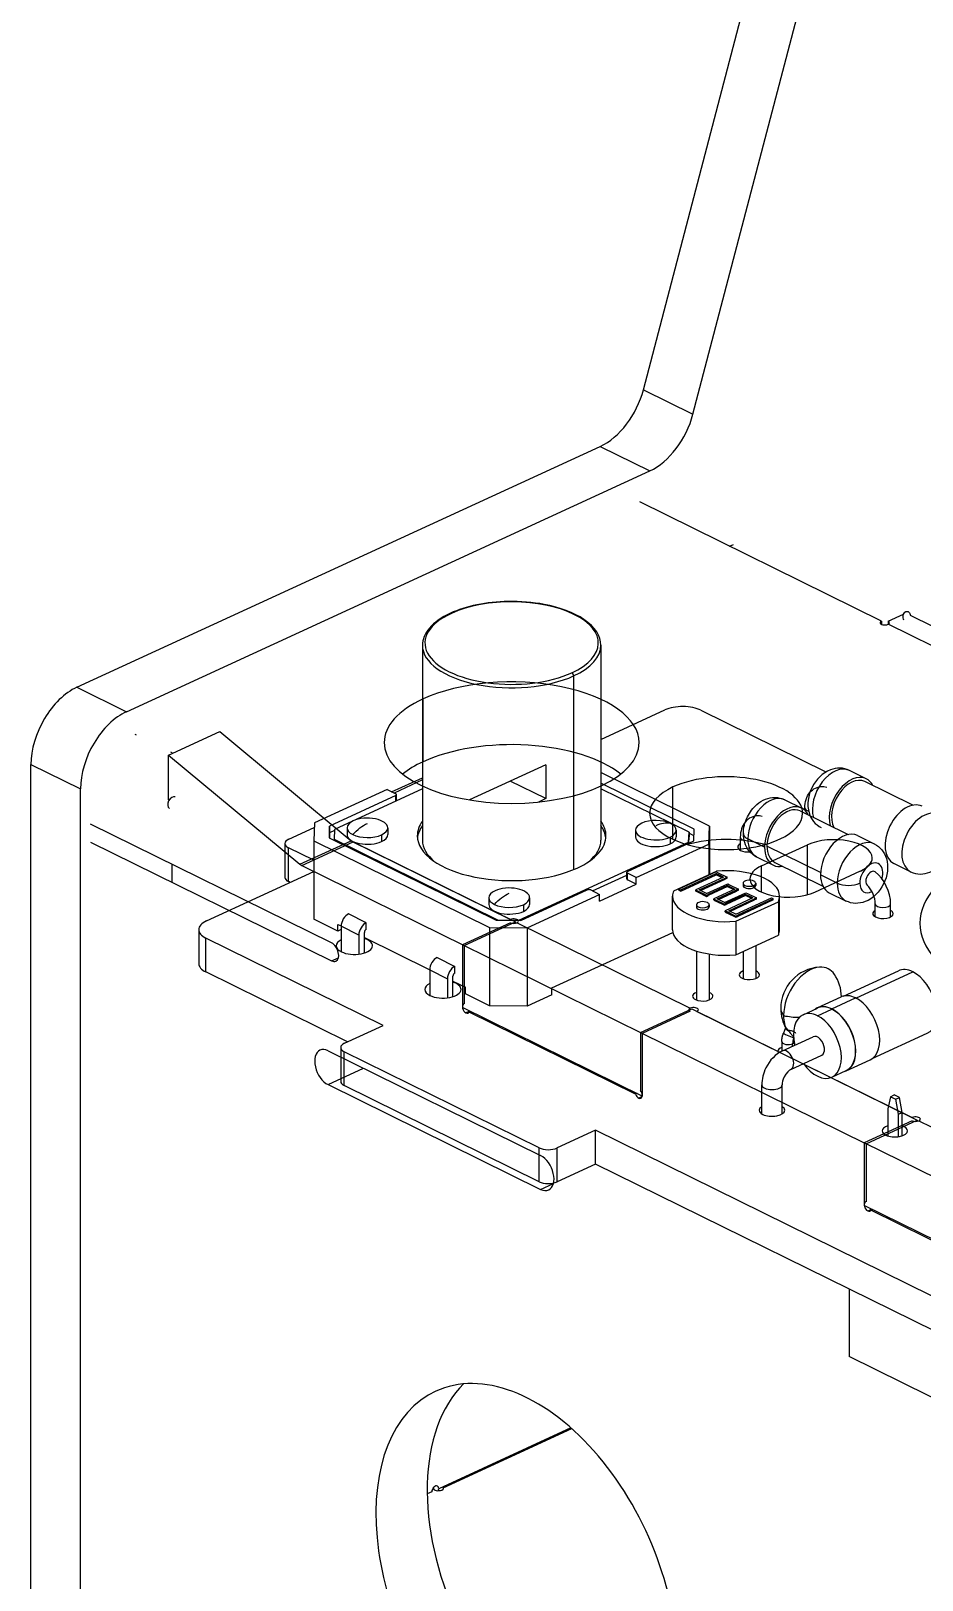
# Model space of a CAD drawing. Header units: millimetres. Extents: x -72 to 43, y -70 to 80.
# Drawn here: x -71.8 to -36.9, y -36.5 to 24.3 of the extents above; entities that cross this region are included whole.
import ezdxf

# ---------------------------------------------------------------- set-up
doc = ezdxf.new("R2010")
doc.units = ezdxf.units.MM
doc.layers.add('Sketch064', color=7, linetype='CONTINUOUS')
doc.layers.add('Sketch065', color=7, linetype='CONTINUOUS')

msp = doc.modelspace()

# ---------------------------------------------------------------- linework, layer by layer
at = {"layer": 'Sketch064'}
for p, q in [((-47.819, 10.185), (-37.959, 47.84)), ((-45.873, 9.225), (-36.013, 46.881)), ((-47.819, 10.185), (-45.873, 9.225)), ((-70.039, -1.492), (-49.508, 7.961)), ((-49.508, 7.961), (-47.563, 7.001)), ((-68.093, -2.452), (-47.563, 7.001)), ((-38.478, 1.107), (-47.955, 5.782)), ((-44.435, 4.046), (-44.29, 4.113)), ((-38.214, 1.105), (-37.611, 1.383)), ((-30.801, -1.907), (-37.344, 1.32)), ((-38.478, 1.107), (-38.478, 0.979)), ((-31.426, -2.371), (-38.219, 0.979)), ((-38.214, 1.105), (-38.214, 0.982)), ((-70.039, -1.492), (-68.093, -2.452)), ((-56.459, -4.412), (-56.459, -1.951)), ((-67.761, -3.338), (-67.717, -3.359)), ((-66.439, -4.152), (-64.426, -3.225)), ((-64.426, -3.225), (-59.275, -7.512)), ((-66.439, -5.91), (-66.439, -4.152)), ((-66.439, -4.152), (-61.288, -8.439)), ((-66.371, -4.023), (-66.269, -4.073)), ((-71.837, -44.255), (-71.837, -4.518)), ((-71.837, -4.518), (-69.891, -5.477)), ((-51.648, -4.535), (-54.641, -5.913)), ((-51.648, -4.535), (-51.648, -5.862)), ((-51.648, -5.862), (-53.04, -5.176)), ((-46.659, -7.461), (-46.659, -5.405)), ((-69.891, -45.215), (-69.891, -5.477)), ((-51.648, -5.862), (-51.934, -5.994)), ((-60.047, -11.525), (-69.497, -6.864)), ((-69.497, -7.567), (-60.047, -12.228)), ((-61.288, -8.439), (-59.275, -7.512)), ((-61.216, -8.486), (-59.203, -7.559)), ((-59.287, -7.517), (-53.032, -10.603)), ((-59.203, -7.559), (-52.832, -10.701)), ((-43.181, -8.5), (-41.383, -7.673)), ((-41.383, -9.632), (-41.383, -7.673)), ((-66.296, -9.146), (-66.296, -8.443)), ((-61.216, -8.486), (-54.846, -11.628)), ((-43.181, -9.529), (-43.181, -8.5)), ((-41.096, -9.529), (-39.298, -8.701)), ((-53.036, -10.729), (-54.916, -11.594)), ((-54.846, -11.628), (-52.832, -10.701)), ((-52.832, -10.701), (-52.832, -10.75)), ((-52.772, -10.731), (-45.979, -14.082)), ((-60.047, -12.228), (-59.78, -12.105)), ((-47.863, -15.073), (-54.916, -11.594)), ((-54.916, -11.594), (-54.916, -14.056)), ((-54.846, -11.628), (-54.846, -13.907)), ((-47.863, -17.534), (-54.916, -14.056)), ((-54.624, -14.199), (-54.776, -14.27)), ((-54.596, -14.213), (-54.656, -14.241)), ((-48.123, -17.463), (-54.656, -14.241)), ((-47.932, -15.039), (-45.919, -14.111)), ((-45.984, -14.207), (-47.863, -15.073)), ((-45.919, -14.111), (-37.074, -18.474)), ((-45.72, -14.21), (-37.273, -18.376)), ((-47.932, -15.039), (-47.932, -17.317)), ((-47.932, -15.039), (-39.087, -19.401)), ((-47.863, -15.073), (-47.863, -17.534)), ((-60.186, -15.755), (-51.848, -19.868)), ((-60.186, -17.083), (-58.794, -16.442)), ((-60.186, -17.083), (-51.848, -21.195)), ((-48.063, -17.436), (-48.123, -17.463)), ((-47.868, -17.549), (-48.002, -17.611)), ((-37.277, -18.502), (-39.157, -19.367)), ((-39.087, -19.401), (-37.074, -18.474)), ((-37.074, -18.474), (-37.074, -18.523)), ((-37.013, -18.504), (-30.22, -21.855)), ((-32.104, -22.846), (-39.157, -19.367)), ((-39.157, -19.367), (-39.157, -21.829)), ((-39.087, -19.401), (-39.087, -21.68)), ((-51.848, -21.195), (-51.344, -20.963)), ((-32.104, -25.307), (-39.157, -21.829)), ((-38.865, -21.972), (-39.018, -22.043)), ((-38.837, -21.986), (-38.897, -22.014)), ((-32.364, -25.236), (-38.897, -22.014)), ((-50.662, -30.552), (-55.846, -32.939)), ((-55.667, -32.899), (-50.63, -30.58)), ((-56.115, -33.063), (-56.295, -33.146)), ((-56.054, -32.897), (-56.054, -32.949)), ((-55.667, -32.899), (-55.667, -32.946))]:
    msp.add_line(p, q, dxfattribs=at)
for centre, major_axis, ratio, start_param, end_param in [((-49.508, 10.159), (-1.106, -2.242), 0.632255, 0.662517, 1.884247), ((-47.563, 9.199), (-1.106, -2.242), 0.632255, 0.662517, 1.884247), ((-38.349, 1.043), (-0.187, 0), 0.476557, 5.480576, 0), ((-38.349, 1.043), (-0.187, 0), 0.476557, 0, 2.338983), ((-38.349, 1.043), (-0.187, 0), 0.476557, 2.338983, 3.141593), ((-38.349, 1.043), (-0.187, 0), 0.476557, 3.141593, 3.90978), ((-52.985, -3.665), (5, 0), 0.476557, 0, 2.338983), ((-70.039, -3.69), (-1.106, -2.242), 0.632255, 3.804109, 5.374906), ((-52.985, -3.665), (5, 0), 0.476557, 2.338983, 3.141593), ((-68.093, -4.65), (-1.106, -2.242), 0.632255, 3.804109, 5.374906), ((-52.985, -3.665), (5, 0), 0.476557, 3.141593, 0), ((-52.985, -6.126), (5, 0), 0.476557, 0.542803, 2.338983), ((-52.985, -6.126), (5, 0), 0.476557, 2.338983, 2.598789), ((-44.574, -6.433), (3, 0), 0.476557, 2.338983, 3.141593), ((-44.574, -6.433), (3, 0), 0.476557, 0, 2.338983), ((-66.296, -6.02), (-0.111, -0.224), 0.632255, 3.141593, 0), ((-44.574, -6.433), (3, 0), 0.476557, 3.141593, 0), ((-59.203, -7.207), (-0.167, 0.363), 0.610857, 2.233901, 2.495701), ((-44.574, -8.895), (3, 0), 0.476557, 1.03703, 2.104562), ((-40.341, -8.187), (1.5, 0), 0.476557, 0, 2.338983), ((-61.216, -8.135), (-0.167, 0.363), 0.610857, 2.233901, 2.495701), ((-42.139, -9.014), (1.5, 0), 0.476557, 2.338983, 3.141593), ((-40.341, -8.187), (1.5, 0), 0.476557, 5.480576, 0), ((-29.472, -10.747), (7.5, 0), 0.476557, 2.338983, 3.141593), ((-42.139, -9.014), (1.5, 0), 0.476557, 3.141593, 5.480576), ((-52.902, -10.667), (-0.187, 0), 0.476557, 0.768187, 2.338983), ((-52.902, -10.667), (-0.187, 0), 0.476557, 3.141593, 5.480576), ((-52.902, -10.667), (-0.187, 0), 0.476557, 2.338983, 3.141593), ((-29.472, -10.747), (7.5, 0), 0.476557, 3.141593, 0), ((-60.047, -11.876), (-0.167, 0.363), 0.610857, 3.141593, 5.637293), ((-60.047, -11.876), (-0.167, 0.363), 0.610857, 2.495701, 3.141593), ((-54.776, -14.093), (-0.084, 0.182), 0.610857, 0, 2.495701), ((-54.776, -14.093), (-0.084, 0.182), 0.610857, 6.160892, 0), ((-54.776, -14.093), (-0.084, 0.182), 0.610857, 2.495701, 3.141593), ((-54.776, -14.093), (-0.084, 0.182), 0.610857, 3.141593, 3.542898), ((-45.849, -14.146), (-0.187, 0), 0.476557, 5.480576, 0), ((-45.849, -14.146), (-0.187, 0), 0.476557, 0, 0.768187), ((-45.849, -14.146), (-0.187, 0), 0.476557, 3.141593, 5.480576), ((-45.849, -14.146), (-0.187, 0), 0.476557, 2.338983, 3.141593), ((-60.186, -16.419), (-0.316, 0.686), 0.610857, 0, 2.495701), ((-60.186, -16.419), (-0.316, 0.686), 0.610857, 5.637293, 0), ((-48.002, -17.435), (-0.084, 0.182), 0.610857, 1.448503, 2.495701), ((-48.002, -17.435), (-0.084, 0.182), 0.610857, 2.495701, 3.141593), ((-48.002, -17.435), (-0.084, 0.182), 0.610857, 3.141593, 5.113695), ((-37.143, -18.44), (-0.187, 0), 0.476557, 0.768187, 2.338983), ((-37.143, -18.44), (-0.187, 0), 0.476557, 3.141593, 5.480576), ((-37.143, -18.44), (-0.187, 0), 0.476557, 2.338983, 3.141593), ((-51.848, -20.532), (-0.316, 0.686), 0.610857, 3.141593, 5.637293), ((-51.848, -20.532), (-0.316, 0.686), 0.610857, 2.495701, 3.141593), ((-39.018, -21.866), (-0.084, 0.182), 0.610857, 0, 2.495701), ((-39.018, -21.866), (-0.084, 0.182), 0.610857, 6.160892, 0), ((-39.018, -21.866), (-0.084, 0.182), 0.610857, 2.495701, 3.141593), ((-39.018, -21.866), (-0.084, 0.182), 0.610857, 3.141593, 3.542898), ((-52.404, -36.834), (-3.555, 7.721), 0.610857, 4.066497, 0), ((-52.404, -36.834), (-3.555, 7.721), 0.610857, 0, 3.141593), ((-50.39, -35.907), (-3.555, 7.721), 0.610857, 0.215133, 2.926459), ((-55.981, -33.001), (-0.083, -0.167), 0.632255, 3.141593, 5.374906), ((-55.861, -32.922), (-0.2, 0), 0.476557, 6.027855, 0), ((-55.861, -32.922), (-0.2, 0), 0.476557, 0, 2.338983), ((-55.981, -33.001), (-0.083, -0.167), 0.632255, 2.233313, 3.141593), ((-55.981, -33.001), (-0.083, -0.167), 0.632255, 1.775223, 2.233313), ((-55.861, -32.922), (-0.2, 0), 0.476557, 2.338983, 3.141593), ((-55.861, -32.922), (-0.2, 0), 0.476557, 3.141593, 3.386181)]:
    msp.add_ellipse(centre, major_axis=major_axis, ratio=ratio, start_param=start_param, end_param=end_param, dxfattribs=at)
for points, knots in [([(-37.599, 1.145), (-37.629, 1.196), (-37.64, 1.27), (-37.626, 1.335), (-37.611, 1.401), (-37.574, 1.455), (-37.528, 1.477)], [3.665191, 3.665191, 3.665191, 3.665191, 4.651242, 4.651242, 4.651242, 5.637293, 5.637293, 5.637293, 5.637293]), ([(-37.528, 1.477), (-37.486, 1.494), (-37.447, 1.488), (-37.41, 1.458), (-37.375, 1.429), (-37.351, 1.377), (-37.344, 1.32)], [5.637293, 5.637293, 5.637293, 5.637293, 6.483838, 6.483838, 6.483838, 7.330383, 7.330383, 7.330383, 7.330383])]:
    msp.add_open_spline(points, degree=3, knots=knots, dxfattribs=at)
at = {"layer": 'Sketch065'}
for p, q in [((-56.485, 0.155), (-56.485, -7.493)), ((-49.485, 0.155), (-49.485, -7.493)), ((-50.553, -1.044), (-50.553, -8.646)), ((-49.485, -3.539), (-46.973, -2.382)), ((-45.559, -2.394), (-40.656, -4.812)), ((-45.223, -6.943), (-49.485, -4.841)), ((-39.079, -5.08), (-39.739, -4.755)), ((-57.691, -5.594), (-56.485, -5.039)), ((-56.485, -5.129), (-57.596, -5.641)), ((-45.828, -7.056), (-49.485, -5.252)), ((-37.255, -6.12), (-39.135, -5.192)), ((-57.873, -5.504), (-60.721, -6.816)), ((-57.528, -5.743), (-60.125, -6.939)), ((-56.485, -5.483), (-59.927, -7.068)), ((-57.873, -5.504), (-57.526, -5.676)), ((-57.528, -5.963), (-57.528, -5.743)), ((-57.498, -5.949), (-57.498, -5.709)), ((-46.029, -7.182), (-49.485, -5.477)), ((-42.27, -5.907), (-41.61, -6.232)), ((-41.666, -6.345), (-39.786, -7.272)), ((-41.485, -6.32), (-41.485, -6.227)), ((-61.725, -7.452), (-60.727, -6.992)), ((-60.721, -6.816), (-60.746, -7.516)), ((-60.125, -6.939), (-60.142, -7.403)), ((-60.125, -7.203), (-60.133, -7.407)), ((-60.125, -7.203), (-60.125, -6.939)), ((-59.928, -7.112), (-60.125, -7.203)), ((-59.927, -7.068), (-59.941, -7.453)), ((-59.441, -7.007), (-59.441, -7.271)), ((-58.085, -7.281), (-58.085, -7.545)), ((-57.841, -7.007), (-57.841, -7.271)), ((-48.129, -7.1), (-48.129, -7.364)), ((-46.529, -7.1), (-46.529, -7.364)), ((-46.043, -7.567), (-46.029, -7.182)), ((-46.029, -7.182), (-46.029, -7.358)), ((-45.837, -7.315), (-46.029, -7.221)), ((-45.844, -7.52), (-45.828, -7.056)), ((-45.249, -7.643), (-45.223, -6.943)), ((-45.223, -6.943), (-45.223, -8.83)), ((-61.877, -7.623), (-61.877, -8.951)), ((-61.737, -9.116), (-61.737, -7.789)), ((-60.746, -8.277), (-61.737, -7.789)), ((-60.746, -7.516), (-60.746, -10.593)), ((-60.746, -7.516), (-53.853, -10.916)), ((-60.142, -7.403), (-53.595, -10.632)), ((-59.941, -7.453), (-59.941, -7.502)), ((-59.941, -7.453), (-53.508, -10.626)), ((-52.701, -10.632), (-46.043, -7.567)), ((-48.442, -8.716), (-45.844, -7.52)), ((-48.097, -8.955), (-45.249, -7.643)), ((-46.773, -7.374), (-46.773, -7.638)), ((-46.043, -7.567), (-46.043, -7.611)), ((-46.038, -7.609), (-46.029, -7.358)), ((-45.249, -7.643), (-45.249, -8.841)), ((-44.016, -7.379), (-44.016, -7.887)), ((-43.062, -7.767), (-43.722, -7.442)), ((-40.871, -8.763), (-42.972, -7.726)), ((-39.421, -7.312), (-38.761, -7.638)), ((-43.376, -8.149), (-42.716, -8.475)), ((-42.661, -8.362), (-40.781, -9.29)), ((-38.25, -8.138), (-38.33, -8.098)), ((-37.336, -8.728), (-37.996, -8.402)), ((-64.952, -10.661), (-60.746, -8.724)), ((-61.67, -9.149), (-61.737, -9.116)), ((-49.814, -9.479), (-48.472, -8.861)), ((-48.472, -9.014), (-48.472, -8.75)), ((-48.097, -8.955), (-48.444, -8.783)), ((-48.444, -9.047), (-48.444, -8.783)), ((-48.097, -9.218), (-48.444, -9.047)), ((-48.097, -9.218), (-48.097, -8.955)), ((-46.625, -9.475), (-44.955, -8.706)), ((-44.959, -8.736), (-46.424, -9.41)), ((-46.354, -9.445), (-44.962, -8.803)), ((-46.354, -9.489), (-44.962, -8.847)), ((-44.678, -8.943), (-45.766, -9.444)), ((-45.625, -9.446), (-44.608, -8.978)), ((-45.579, -9.468), (-44.608, -9.022)), ((-44.962, -8.847), (-44.962, -8.803)), ((-44.678, -8.943), (-44.962, -8.803)), ((-44.724, -8.965), (-44.962, -8.847)), ((-44.89, -8.77), (-44.959, -8.736)), ((-44.89, -8.77), (-44.537, -8.944)), ((-44.537, -8.944), (-44.608, -8.978)), ((-44.608, -9.022), (-44.608, -8.978)), ((-44.537, -8.988), (-44.608, -9.022)), ((-44.537, -8.988), (-44.537, -8.944)), ((-40.213, -9.173), (-40.873, -8.847)), ((-52.621, -10.64), (-50.024, -9.444)), ((-52.383, -10.928), (-49.535, -9.617)), ((-49.882, -9.446), (-49.535, -9.617)), ((-49.535, -9.881), (-48.097, -9.218)), ((-49.535, -9.881), (-49.535, -9.617)), ((-46.674, -11.009), (-46.674, -9.69)), ((-46.424, -9.454), (-46.424, -9.41)), ((-46.424, -9.41), (-46.354, -9.445)), ((-46.424, -9.454), (-46.354, -9.489)), ((-46.354, -9.489), (-46.354, -9.445)), ((-45.766, -9.444), (-45.697, -9.479)), ((-45.766, -9.488), (-45.766, -9.444)), ((-45.766, -9.488), (-45.697, -9.523)), ((-45.697, -9.479), (-45.343, -9.653)), ((-45.697, -9.523), (-45.697, -9.479)), ((-45.697, -9.523), (-45.343, -9.697)), ((-45.341, -9.585), (-45.625, -9.446)), ((-45.343, -9.653), (-45.272, -9.62)), ((-45.343, -9.697), (-45.343, -9.653)), ((-45.343, -9.697), (-45.272, -9.664)), ((-45.341, -9.585), (-44.512, -9.204)), ((-44.514, -9.271), (-45.272, -9.62)), ((-44.514, -9.315), (-45.272, -9.664)), ((-45.272, -9.664), (-45.272, -9.62)), ((-44.23, -9.411), (-45.06, -9.793)), ((-44.918, -9.794), (-44.161, -9.445)), ((-44.872, -9.817), (-44.161, -9.489)), ((-44.635, -9.934), (-43.805, -9.552)), ((-43.808, -9.619), (-44.565, -9.968)), ((-43.808, -9.663), (-44.565, -10.012)), ((-44.514, -9.271), (-44.23, -9.411)), ((-44.514, -9.315), (-44.514, -9.271)), ((-44.514, -9.315), (-44.276, -9.432)), ((-44.512, -9.204), (-44.442, -9.238)), ((-44.442, -9.238), (-44.089, -9.412)), ((-44.089, -9.412), (-44.161, -9.445)), ((-44.161, -9.489), (-44.161, -9.445)), ((-44.089, -9.456), (-44.161, -9.489)), ((-44.089, -9.456), (-44.089, -9.412)), ((-43.911, -9.182), (-43.911, -9.27)), ((-43.808, -9.663), (-43.808, -9.619)), ((-43.524, -9.759), (-43.808, -9.619)), ((-43.57, -9.781), (-43.808, -9.663)), ((-43.805, -9.552), (-43.736, -9.586)), ((-43.736, -9.586), (-43.382, -9.76)), ((-43.411, -9.182), (-43.411, -9.27)), ((-42.474, -11.009), (-42.474, -9.69)), ((-40.527, -9.554), (-39.867, -9.88)), ((-53.882, -9.749), (-53.882, -10.013)), ((-52.526, -10.023), (-52.526, -10.287)), ((-52.282, -9.749), (-52.282, -10.013)), ((-45.738, -10.023), (-45.738, -10.111)), ((-45.238, -10.023), (-45.238, -10.111)), ((-45.06, -9.793), (-44.99, -9.827)), ((-45.06, -9.837), (-45.06, -9.793)), ((-45.06, -9.837), (-44.99, -9.871)), ((-44.99, -9.827), (-44.637, -10.001)), ((-44.99, -9.871), (-44.99, -9.827)), ((-44.99, -9.871), (-44.637, -10.045)), ((-44.635, -9.934), (-44.918, -9.794)), ((-44.637, -10.001), (-44.565, -9.968)), ((-44.637, -10.045), (-44.637, -10.001)), ((-44.637, -10.045), (-44.565, -10.012)), ((-43.524, -9.759), (-44.612, -10.26)), ((-44.612, -10.26), (-44.543, -10.295)), ((-44.612, -10.304), (-44.612, -10.26)), ((-44.612, -10.304), (-44.543, -10.339)), ((-44.565, -10.012), (-44.565, -9.968)), ((-44.543, -10.295), (-44.189, -10.469)), ((-44.543, -10.339), (-44.543, -10.295)), ((-44.471, -10.262), (-43.454, -9.794)), ((-44.187, -10.401), (-44.471, -10.262)), ((-44.425, -10.284), (-43.454, -9.838)), ((-44.193, -10.674), (-42.524, -9.906)), ((-44.187, -10.401), (-42.794, -9.76)), ((-42.725, -9.795), (-44.117, -10.436)), ((-42.725, -9.838), (-44.117, -10.48)), ((-43.382, -9.76), (-43.454, -9.794)), ((-43.454, -9.838), (-43.454, -9.794)), ((-43.382, -9.804), (-43.454, -9.838)), ((-43.382, -9.804), (-43.382, -9.76)), ((-42.794, -9.76), (-42.725, -9.795)), ((-42.725, -9.838), (-42.725, -9.795)), ((-42.524, -9.906), (-42.524, -11.224)), ((-38.722, -10.499), (-38.722, -9.99)), ((-38.122, -10.499), (-38.122, -9.99)), ((-59.801, -11.059), (-60.746, -10.593)), ((-59.801, -11.059), (-59.801, -10.796)), ((-59.801, -10.796), (-59.672, -10.859)), ((-58.977, -11.213), (-59.672, -10.87)), ((-59.672, -10.87), (-59.672, -11.867)), ((-58.69, -10.729), (-59.384, -10.386)), ((-58.69, -10.992), (-58.69, -10.729)), ((-53.853, -10.916), (-52.383, -10.928)), ((-53.853, -10.916), (-53.853, -13.993)), ((-53.595, -10.632), (-52.621, -10.64)), ((-53.508, -10.626), (-53.508, -10.633)), ((-53.508, -10.626), (-52.701, -10.632)), ((-52.701, -10.632), (-52.701, -10.64)), ((-52.383, -10.928), (-52.383, -14.005)), ((-44.543, -10.339), (-44.189, -10.513)), ((-44.193, -10.674), (-44.193, -11.993)), ((-44.189, -10.469), (-44.117, -10.436)), ((-44.189, -10.513), (-44.189, -10.469)), ((-44.189, -10.513), (-44.117, -10.48)), ((-44.117, -10.48), (-44.117, -10.436)), ((-65.258, -11.003), (-65.258, -12.331)), ((-58.028, -14.762), (-64.977, -11.334)), ((-64.977, -12.662), (-64.977, -11.334)), ((-59.672, -11), (-59.801, -11.059)), ((-58.977, -11.213), (-58.977, -11.963)), ((-58.761, -11.918), (-58.761, -11.113)), ((-58.761, -11.309), (-56.198, -12.573)), ((-51.405, -13.291), (-46.664, -11.108)), ((-44.193, -11.993), (-42.524, -11.224)), ((-55.91, -12.1), (-55.215, -12.442)), ((-45.738, -11.842), (-45.738, -13.763)), ((-45.238, -11.959), (-45.238, -13.763)), ((-43.911, -11.863), (-43.911, -12.922)), ((-43.411, -11.633), (-43.411, -12.922)), ((-59.42, -15.403), (-64.977, -12.662)), ((-56.198, -12.584), (-56.198, -13.58)), ((-56.198, -12.584), (-55.503, -12.926)), ((-55.215, -12.706), (-55.215, -12.442)), ((-39.969, -13.609), (-37.816, -12.617)), ((-39.487, -13.686), (-37.252, -12.657)), ((-55.503, -12.926), (-55.503, -13.677)), ((-55.287, -13.632), (-55.287, -12.827)), ((-55.287, -13.022), (-54.799, -13.263)), ((-54.799, -13.527), (-54.799, -13.263)), ((-51.405, -13.555), (-51.405, -13.291)), ((-53.853, -13.993), (-54.799, -13.527)), ((-51.405, -13.555), (-52.383, -14.005)), ((-40.999, -14.072), (-40.064, -13.642)), ((-40.431, -14.112), (-39.496, -13.681)), ((-52.383, -14.005), (-53.853, -13.993)), ((-41.556, -14.339), (-40.995, -14.081)), ((-40.992, -14.379), (-40.431, -14.12)), ((-59.539, -15.457), (-58.028, -14.762)), ((-42.243, -14.852), (-42.323, -15.06)), ((-38.84, -16.061), (-36.687, -15.07)), ((-59.691, -15.628), (-59.691, -16.956)), ((-51.908, -19.564), (-59.551, -15.794)), ((-59.551, -17.122), (-59.551, -15.794)), ((-42.389, -15.393), (-42.389, -15.769)), ((-42.367, -15.759), (-41.159, -15.202)), ((-41.965, -15.573), (-41.965, -15.478)), ((-41.889, -15.47), (-41.889, -15.538)), ((-42.032, -16.485), (-40.824, -15.929)), ((-39.862, -16.543), (-38.927, -16.112)), ((-40.427, -16.792), (-39.866, -16.534)), ((-51.908, -20.892), (-59.551, -17.122)), ((-43.175, -18.231), (-43.175, -17.09)), ((-42.375, -18.231), (-42.375, -17.09)), ((-38.13, -17.557), (-38.235, -18.033)), ((-38.13, -17.557), (-37.987, -17.49)), ((-38.13, -17.557), (-37.922, -17.659)), ((-37.778, -17.593), (-37.987, -17.49)), ((-37.922, -17.659), (-37.778, -17.593)), ((-37.674, -18.172), (-37.778, -17.593)), ((-38.235, -18.033), (-38.235, -19.095)), ((-37.818, -18.238), (-37.922, -17.659)), ((-37.818, -18.238), (-37.674, -18.172)), ((-37.674, -19.095), (-37.674, -18.172)), ((-37.818, -19.127), (-37.818, -18.238)), ((-49.69, -18.874), (-51.201, -19.57)), ((-33.014, -27.1), (-49.69, -18.874)), ((-49.69, -20.202), (-49.69, -18.874)), ((-51.908, -20.892), (-51.908, -19.564)), ((-51.201, -20.897), (-51.201, -19.57)), ((-49.69, -20.202), (-51.201, -20.897)), ((-34.406, -27.741), (-49.69, -20.202)), ((-39.75, -25.105), (-39.75, -27.758)), ((-32.691, -31.24), (-39.75, -27.758))]:
    msp.add_line(p, q, dxfattribs=at)
for centre, start, end in [((-40.805, -14.094), 93.50933, 180), ((-41.674, -13.666), 1.08855, 33.98096), ((-40.805, -14.094), -180, -150.58294)]:
    msp.add_arc(centre, 1.625, start, end, dxfattribs=at)
for centre, major_axis, ratio, start_param, end_param in [((-52.985, 0.243), (3.4, 0), 0.476557, 5.480576, 2.338983), ((-52.985, 0.243), (3.4, 0), 0.476557, 2.338983, 5.480576), ((-55.347, 1.321), (-0.0418, 0.0908), 0.610857, 5.637293, 0), ((-52.985, 0.155), (-3.5, 0), 0.476557, 0, 2.338983), ((-52.985, 0.155), (-3.5, 0), 0.476557, 2.338983, 3.141593), ((-50.622, -1.01), (0.0418, -0.0908), 0.610857, 0.924904, 2.495701), ((-46.278, -2.725), (-1, 0), 0.476557, 3.909779, 5.480577), ((-40.292, -5.876), (-0.553, -1.121), 0.632255, 3.141593, 5.677809), ((-39.632, -6.201), (-0.553, -1.121), 0.632255, 3.141593, 5.677809), ((-39.632, -6.201), (0.498, 1.009), 0.632255, 0, 2.72298), ((-39.632, -6.201), (-0.553, -1.121), 0.632255, 2.690566, 3.141593), ((-57.598, -5.709), (-0.1, 0), 0.476557, 2.338983, 3.141593), ((-57.598, -5.709), (-0.1, 0), 0.476557, 3.141593, 3.90978), ((-57.598, -5.972), (-0.1, 0), 0.476557, 3.555864, 3.90978), ((-42.823, -7.028), (0.553, 1.121), 0.632255, 0, 2.233313), ((-37.443, -7.281), (-0.553, -1.121), 0.632255, 3.141593, 0), ((-58.641, -7.007), (-0.8, 0), 0.476557, 3.141593, 5.480576), ((-47.329, -7.1), (-0.8, 0), 0.476557, 3.90978, 5.480576), ((-42.163, -7.353), (0.553, 1.121), 0.632255, 0, 2.233313), ((-42.163, -7.353), (-0.498, -1.009), 0.632255, 3.141593, 5.374906), ((-42.163, -7.353), (0.553, 1.121), 0.632255, 5.832158, 0), ((-41.185, -6.227), (0.3, 0), 0.476557, 3.141593, 4.17978), ((-36.783, -7.607), (-0.553, -1.121), 0.632255, 3.141593, 0), ((-58.641, -7.007), (-0.8, 0), 0.476557, 5.480576, 6.283185), ((-58.641, -7.007), (-0.8, 0), 0.476557, 0, 0.768187), ((-58.641, -7.271), (0.8, 0), 0.476557, 3.141593, 5.480576), ((-58.641, -7.007), (-0.8, 0), 0.476557, 0.768187, 2.338983), ((-58.641, -7.007), (-0.8, 0), 0.476557, 2.338983, 3.141593), ((-58.641, -7.271), (0.8, 0), 0.476557, 5.480576, 0), ((-52.985, -7.317), (3.7, 0), 0.476557, 2.811295, 3.141593), ((-52.985, -7.493), (3.7, 0), 0.476557, 2.811295, 3.091713), ((-52.985, -7.317), (3.7, 0), 0.476557, 0, 0.330297), ((-52.985, -7.493), (3.7, 0), 0.476557, 0.04988, 0.330297), ((-47.329, -7.1), (-0.8, 0), 0.476557, 5.480576, 0), ((-47.329, -7.1), (-0.8, 0), 0.476557, 0, 2.338983), ((-47.329, -7.1), (-0.8, 0), 0.476557, 2.338983, 3.141593), ((-47.329, -7.1), (-0.8, 0), 0.476557, 3.141593, 3.90978), ((-43.273, -7.235), (-0.625, 0), 0.476557, 0, 0.768187), ((-39.974, -8.433), (0.553, 1.121), 0.632255, 0, 2.233313), ((-61.377, -7.623), (-0.5, 0), 0.476557, 5.480578, 0), ((-61.377, -7.623), (-0.5, 0), 0.476557, 0, 0.768184), ((-52.985, -7.317), (3.7, 0), 0.476557, 3.141593, 5.480576), ((-52.985, -7.493), (3.5, 0), 0.476557, 3.141593, 3.670801), ((-52.985, -7.317), (3.7, 0), 0.476557, 5.480576, 0), ((-52.985, -7.493), (3.5, 0), 0.476557, 5.753977, 0), ((-47.329, -7.364), (0.8, 0), 0.476557, 3.141593, 5.480576), ((-47.329, -7.364), (0.8, 0), 0.476557, 5.480576, 0), ((-43.716, -7.761), (-0.4, 0), 0.476557, 5.560451, 0), ((-43.716, -7.761), (-0.4, 0), 0.476557, 0, 0.768187), ((-43.716, -7.379), (0.3, 0), 0.476557, 3.141593, 4.179752), ((-43.716, -7.761), (-0.4, 0), 0.476557, 0.768187, 1.75948), ((-42.823, -7.028), (0.553, 1.121), 0.632255, 2.233313, 3.141593), ((-42.163, -7.353), (0.553, 1.121), 0.632255, 2.233313, 3.141593), ((-42.163, -7.353), (-0.498, -1.009), 0.632255, 5.374906, 0), ((-39.314, -8.759), (0.553, 1.121), 0.632255, 0, 2.233313), ((-42.163, -7.353), (0.553, 1.121), 0.632255, 3.141593, 3.592619), ((-38.88, -8.973), (0.276, 0.561), 0.632255, 4.962406, 2.233313), ((-61.377, -8.951), (-0.5, 0), 0.476557, 0, 0.768184), ((-48.372, -8.75), (-0.1, 0), 0.476557, 5.480576, 0), ((-48.372, -8.75), (-0.1, 0), 0.476557, 0, 0.768187), ((-48.372, -9.014), (-0.1, 0), 0.476557, 0, 0.768187), ((-44.574, -9.69), (2.1, 0), 0.476557, 0, 1.753298), ((-43.661, -9.182), (0.25, 0), 0.476557, 0.768187, 3.141593), ((-43.661, -9.182), (0.25, 0), 0.476557, 0, 0.768187), ((-39.974, -8.433), (0.553, 1.121), 0.632255, 2.233313, 3.141593), ((-53.082, -9.749), (0.8, 0), 0.476557, 2.338983, 3.141593), ((-53.082, -9.749), (0.8, 0), 0.476557, 0, 2.338983), ((-49.954, -9.479), (-0.1, 0), 0.476557, 3.90978, 5.480576), ((-44.574, -9.69), (2.1, 0), 0.476557, 2.924669, 3.141593), ((-44.574, -9.69), (2.1, 0), 0.476557, 3.141593, 4.89489), ((-43.661, -9.182), (0.25, 0), 0.476557, 3.141593, 0), ((-43.661, -9.27), (-0.25, 0), 0.476557, 0, 3.141593), ((-44.574, -9.69), (2.1, 0), 0.476557, 6.066261, 0), ((-39.764, -8.966), (0.625, 0), 0.476557, 3.90978, 5.480576), ((-39.314, -8.759), (0.553, 1.121), 0.632255, 2.233313, 3.141593), ((-38.88, -8.973), (0.276, 0.561), 0.632255, 2.233313, 3.862199), ((-53.082, -9.749), (0.8, 0), 0.476557, 3.141593, 3.90978), ((-53.082, -10.013), (0.8, 0), 0.476557, 3.141593, 5.480576), ((-53.082, -9.749), (0.8, 0), 0.476557, 3.90978, 5.480576), ((-53.082, -9.749), (0.8, 0), 0.476557, 5.480576, 0), ((-53.082, -10.013), (0.8, 0), 0.476557, 5.480576, 0), ((-45.488, -10.023), (0.25, 0), 0.476557, 0.768187, 3.141593), ((-45.488, -10.023), (0.25, 0), 0.476557, 3.141593, 0), ((-45.488, -10.111), (-0.25, 0), 0.476557, 0, 3.141593), ((-45.488, -10.023), (0.25, 0), 0.476557, 0, 0.768187), ((-38.422, -10.373), (-0.4, 0), 0.476557, 5.560451, 0), ((-38.422, -9.99), (0.3, 0), 0.476557, 3.141593, 6.283185), ((-38.422, -10.373), (-0.4, 0), 0.476557, 3.141593, 3.864327), ((-64.258, -11.003), (-1, 0), 0.476557, 5.480575, 0), ((-59.384, -10.738), (-0.177, -0.359), 0.632255, 3.804109, 5.374906), ((-58.69, -11.08), (-0.177, -0.359), 0.632255, 3.804109, 5.374906), ((-38.422, -10.373), (-0.4, 0), 0.476557, 0, 0.768187), ((-38.422, -10.373), (-0.4, 0), 0.476557, 0.768187, 3.141593), ((-64.258, -11.003), (-1, 0), 0.476557, 0, 0.768188), ((-59.153, -11.635), (-0.711, 0), 0.476557, 5.530439, 0), ((-58.69, -11.08), (0.0442, 0.0897), 0.632255, 0.662517, 2.233313), ((-59.153, -11.635), (-0.711, 0), 0.476557, 3.141593, 4.129385), ((-44.574, -11.009), (2.1, 0), 0.476557, 3.141593, 4.89489), ((-44.574, -11.009), (2.1, 0), 0.476557, 6.066261, 0), ((-59.153, -11.635), (-0.711, 0), 0.476557, 0, 0.768187), ((-59.153, -11.635), (-0.711, 0), 0.476557, 0.768187, 3.141593), ((-55.91, -12.451), (-0.177, -0.359), 0.632255, 3.804109, 5.374906), ((-64.258, -12.331), (-1, 0), 0.476557, 0, 0.768188), ((-55.215, -12.794), (-0.177, -0.359), 0.632255, 3.804109, 5.374906), ((-55.215, -12.794), (0.0442, 0.0897), 0.632255, 0.662517, 2.233313), ((-43.661, -12.773), (-0.4, 0), 0.476557, 5.387521, 0), ((-43.661, -12.773), (-0.4, 0), 0.476557, 3.141593, 4.037257), ((-41.24, -13.88), (-0.664, -1.345), 0.632255, 3.488538, 5.374906), ((-41.24, -13.88), (-0.664, -1.345), 0.632255, 2.794647, 3.488538), ((-37.252, -13.844), (0.565, -1.226), 0.610857, 2.495701, 3.141593), ((-37.252, -13.844), (0.565, -1.226), 0.610857, 0, 2.495701), ((-55.679, -13.349), (-0.711, 0), 0.476557, 5.530439, 0), ((-55.679, -13.349), (-0.711, 0), 0.476557, 0, 0.768187), ((-55.679, -13.349), (-0.711, 0), 0.476557, 0.768187, 3.141593), ((-55.679, -13.349), (-0.711, 0), 0.476557, 3.141593, 4.129385), ((-43.661, -12.773), (-0.4, 0), 0.476557, 0, 0.768187), ((-43.661, -12.773), (-0.4, 0), 0.476557, 0.768187, 3.141593), ((-45.488, -13.614), (-0.4, 0), 0.476557, 5.387521, 0), ((-45.488, -13.614), (-0.4, 0), 0.476557, 0, 0.768187), ((-45.488, -13.614), (-0.4, 0), 0.476557, 0.768187, 3.141593), ((-45.488, -13.614), (-0.4, 0), 0.476557, 3.141593, 4.037257), ((-39.496, -14.877), (0.569, -1.235), 0.610857, 2.495701, 3.141593), ((-39.496, -14.877), (0.569, -1.235), 0.610857, 0, 2.495701), ((-40.805, -14.094), (1.625, 0), 0.476557, 3.141593, 3.514988), ((-41.24, -13.88), (-0.664, -1.345), 0.632255, 5.374906, 5.879524), ((-41.674, -13.666), (1.625, 0), 0.476557, 4.304571, 4.695234), ((-40.992, -15.566), (0.565, -1.226), 0.610857, 3.141593, 4.411577), ((-40.992, -15.566), (0.565, -1.226), 0.610857, 2.495701, 3.141593), ((-40.431, -15.307), (0.569, -1.235), 0.610857, 3.141593, 3.262935), ((-40.431, -15.307), (0.569, -1.235), 0.610857, 2.495701, 3.141593), ((-40.431, -15.307), (0.565, -1.226), 0.610857, 2.495701, 3.141593), ((-40.992, -15.566), (0.565, -1.226), 0.610857, 0, 2.495701), ((-40.431, -15.307), (0.569, -1.235), 0.610857, 0, 2.495701), ((-40.431, -15.307), (0.565, -1.226), 0.610857, 0, 2.495701), ((-42.09, -15.151), (0.233, -0.09), 0.107282, 3.141593, 5.547668), ((-40.992, -15.566), (0.167, -0.363), 0.610857, 0, 3.141593), ((-59.191, -15.628), (-0.5, 0), 0.476557, 5.480578, 0), ((-59.191, -15.628), (-0.5, 0), 0.476557, 0, 0.768184), ((-42.139, -15.775), (-0.4, 0), 0.476557, 5.387521, 0), ((-42.139, -15.775), (-0.4, 0), 0.476557, 0, 0.35163), ((-42.139, -15.393), (0.25, 0), 0.476557, 3.141593, 5.480576), ((-42.2, -16.122), (-0.167, 0.363), 0.610857, 3.141593, 0), ((-41.605, -15.313), (0.221, 0.448), 0.632255, 1.743279, 2.233313), ((-42.139, -15.393), (0.25, 0), 0.476557, 5.480576, 6.009717), ((-40.992, -15.566), (0.565, -1.226), 0.610857, 5.013201, 0), ((-59.191, -16.956), (-0.5, 0), 0.476557, 0, 0.768184), ((-40.431, -15.307), (0.569, -1.235), 0.610857, 6.161843, 0), ((-42.775, -17.09), (0.4, 0), 0.476557, 3.141593, 0), ((-42.775, -18.088), (-0.5, 0), 0.476557, 5.639684, 0), ((-42.775, -18.088), (-0.5, 0), 0.476557, 0, 0.768187), ((-42.775, -18.088), (-0.5, 0), 0.476557, 0.768187, 3.141593), ((-42.775, -18.088), (-0.5, 0), 0.476557, 3.141593, 3.785094), ((-37.954, -18.898), (-0.5, 0), 0.476557, 5.307661, 0), ((-37.954, -18.898), (-0.5, 0), 0.476557, 3.141593, 4.117117), ((-37.954, -18.898), (-0.5, 0), 0.476557, 0, 0.768187), ((-37.954, -18.898), (-0.5, 0), 0.476557, 0.768187, 3.141593), ((-51.548, -19.398), (-0.5, 0), 0.476557, 0.76819, 2.338981), ((-51.548, -20.726), (-0.5, 0), 0.476557, 0.76819, 2.338981)]:
    msp.add_ellipse(centre, major_axis=major_axis, ratio=ratio, start_param=start_param, end_param=end_param, dxfattribs=at)
for points, knots in [([(-49.485, 0.155), (-49.483, 0.509), (-49.706, 0.872), (-50.148, 1.17), (-50.535, 1.434), (-51.086, 1.642), (-51.713, 1.76), (-52.16, 1.844), (-52.644, 1.884), (-53.124, 1.874), (-53.964, 1.859), (-54.786, 1.691), (-55.389, 1.411)], [0, 0, 0, 0, 0.276499, 0.276499, 0.276499, 0.520905, 0.520905, 0.520905, 0.695313, 0.695313, 0.695313, 1, 1, 1, 1]), ([(-55.389, 1.411), (-55.743, 1.249), (-56.023, 1.05), (-56.208, 0.833), (-56.393, 0.614), (-56.486, 0.388), (-56.485, 0.155)], [0, 0, 0, 0, 0.498922, 0.498922, 0.498922, 1, 1, 1, 1]), ([(-39.739, -4.755), (-39.966, -4.642), (-40.24, -4.635), (-40.485, -4.73), (-40.792, -4.846), (-41.05, -5.108), (-41.205, -5.42), (-41.361, -5.734), (-41.414, -6.1), (-41.32, -6.417), (-41.247, -6.671), (-41.074, -6.886), (-40.845, -6.997)], [0, 0, 0, 0, 0.261755, 0.261755, 0.261755, 0.58683, 0.58683, 0.58683, 0.815898, 0.815898, 0.815898, 1, 1, 1, 1]), ([(-41.485, -6.227), (-41.486, -5.989), (-41.418, -5.779), (-41.299, -5.632), (-41.233, -5.55), (-41.154, -5.488), (-41.064, -5.446), (-40.929, -5.384), (-40.782, -5.37), (-40.623, -5.405)], [0, 0, 0, 0, 0.556974, 0.556974, 0.556974, 0.778487, 0.778487, 0.778487, 1, 1, 1, 1]), ([(-43.898, -7.235), (-43.898, -7.012), (-43.84, -6.783), (-43.738, -6.576), (-43.646, -6.39), (-43.518, -6.222), (-43.365, -6.091), (-43.164, -5.919), (-42.913, -5.814), (-42.663, -5.816), (-42.524, -5.816), (-42.393, -5.847), (-42.27, -5.907)], [0, 0, 0, 0, 0.247389, 0.247389, 0.247389, 0.494778, 0.494778, 0.494778, 0.820878, 0.820878, 0.820878, 1, 1, 1, 1]), ([(-43.154, -6.557), (-43.312, -6.522), (-43.459, -6.536), (-43.592, -6.597), (-43.684, -6.639), (-43.763, -6.701), (-43.829, -6.783), (-43.949, -6.93), (-44.017, -7.141), (-44.016, -7.379)], [0, 0, 0, 0, 0.273384, 0.273384, 0.273384, 0.546768, 0.546768, 0.546768, 1, 1, 1, 1]), ([(-43.376, -8.149), (-43.498, -8.089), (-43.601, -8.004), (-43.685, -7.896), (-43.827, -7.715), (-43.899, -7.478), (-43.898, -7.235)], [0, 0, 0, 0, 0.5, 0.5, 0.5, 1, 1, 1, 1]), ([(-38.761, -7.638), (-38.534, -7.748), (-38.362, -7.962), (-38.288, -8.215), (-38.193, -8.528), (-38.244, -8.893), (-38.397, -9.205), (-38.551, -9.521), (-38.81, -9.785), (-39.118, -9.903), (-39.364, -10), (-39.64, -9.993), (-39.867, -9.88)], [0, 0, 0, 0, 0.261755, 0.261755, 0.261755, 0.58683, 0.58683, 0.58683, 0.815898, 0.815898, 0.815898, 1, 1, 1, 1]), ([(-38.761, -7.638), (-38.534, -7.748), (-38.362, -7.962), (-38.288, -8.215), (-38.193, -8.528), (-38.244, -8.893), (-38.397, -9.205), (-38.551, -9.521), (-38.81, -9.785), (-39.118, -9.903), (-39.364, -10), (-39.64, -9.993), (-39.867, -9.88)], [0, 0, 0, 0, 0.261755, 0.261755, 0.261755, 0.58683, 0.58683, 0.58683, 0.815898, 0.815898, 0.815898, 1, 1, 1, 1]), ([(-37.336, -8.728), (-37.215, -8.787), (-37.085, -8.818), (-36.947, -8.819), (-36.698, -8.821), (-36.447, -8.718), (-36.245, -8.546), (-36.091, -8.416), (-35.963, -8.248), (-35.871, -8.062), (-35.767, -7.854), (-35.709, -7.624), (-35.709, -7.4)], [0, 0, 0, 0, 0.191165, 0.191165, 0.191165, 0.542261, 0.542261, 0.542261, 0.808835, 0.808835, 0.808835, 1, 1, 1, 1]), ([(-37.336, -8.728), (-37.215, -8.787), (-37.085, -8.818), (-36.947, -8.819), (-36.698, -8.821), (-36.447, -8.718), (-36.245, -8.546), (-36.091, -8.416), (-35.963, -8.248), (-35.871, -8.062), (-35.767, -7.854), (-35.709, -7.624), (-35.709, -7.4)], [0, 0, 0, 0, 0.191165, 0.191165, 0.191165, 0.542261, 0.542261, 0.542261, 0.808835, 0.808835, 0.808835, 1, 1, 1, 1]), ([(-38.729, -8.738), (-38.767, -8.707), (-38.827, -8.702), (-38.89, -8.735), (-38.964, -8.773), (-39.027, -8.855), (-39.06, -8.935), (-39.121, -9.081), (-39.098, -9.207), (-39.039, -9.262)], [0.3950681, 0.3950681, 0.3950681, 0.3950681, 0.5059028, 0.5059028, 0.5059028, 0.6360387, 0.6360387, 0.6360387, 0.8650922, 0.8650922, 0.8650922, 0.8650922]), ([(-38.722, -9.99), (-38.721, -9.873), (-38.754, -9.717), (-38.821, -9.574), (-38.879, -9.45), (-38.96, -9.337), (-39.039, -9.262)], [0, 0, 0, 0, 0.534332, 0.534332, 0.534332, 1, 1, 1, 1]), ([(-41.963, -15.176), (-41.986, -15.144), (-42.012, -15.111), (-42.04, -15.076), (-42.088, -15.015), (-42.146, -14.943), (-42.194, -14.887), (-42.215, -14.863), (-42.229, -14.85), (-42.236, -14.846), (-42.243, -14.844), (-42.241, -14.853), (-42.232, -14.872), (-42.221, -14.894), (-42.205, -14.92), (-42.184, -14.952)], [0, 0, 0, 0, 0.188246, 0.188246, 0.188246, 0.51573, 0.51573, 0.51573, 0.651555, 0.651555, 0.651555, 0.806743, 0.806743, 0.806743, 1, 1, 1, 1]), ([(-42.184, -14.952), (-42.16, -14.949), (-42.131, -14.948), (-42.097, -14.951), (-42.055, -14.954), (-41.996, -14.967), (-41.951, -14.987), (-41.904, -15.007), (-41.867, -15.035), (-41.847, -15.058)], [0, 0, 0, 0, 0.277209, 0.277209, 0.277209, 0.627493, 0.627493, 0.627493, 1, 1, 1, 1]), ([(-42.367, -15.759), (-42.63, -15.878), (-42.868, -16.129), (-43.014, -16.428), (-43.118, -16.639), (-43.175, -16.872), (-43.175, -17.09)], [0, 0, 0, 0, 0.585009, 0.585009, 0.585009, 1, 1, 1, 1]), ([(-42.032, -16.485), (-42.09, -16.506), (-42.221, -16.622), (-42.296, -16.78), (-42.35, -16.89), (-42.376, -17.011), (-42.375, -17.09)], [0, 0, 0, 0, 0.585078, 0.585078, 0.585078, 1, 1, 1, 1])]:
    msp.add_open_spline(points, degree=3, knots=knots, dxfattribs=at)
for points, degree in [([(-59.216, -7.272), (-59.04, -7.076), (-58.841, -6.923), (-58.641, -6.831)], 3), ([(-46.754, -6.835), (-46.93, -6.801), (-47.129, -6.832), (-47.329, -6.924)], 3), ([(-38.122, -9.99), (-38.116, -9.539), (-38.375, -9.005), (-38.729, -8.738)], 3), ([(-53.658, -10.014), (-53.481, -9.818), (-53.282, -9.665), (-53.082, -9.573)], 3), ([(-42.389, -15.393), (-42.388, -15.227), (-42.323, -15.06)], 2)]:
    msp.add_open_spline(points, degree=degree, dxfattribs=at)

doc.saveas('drawing.dxf')
